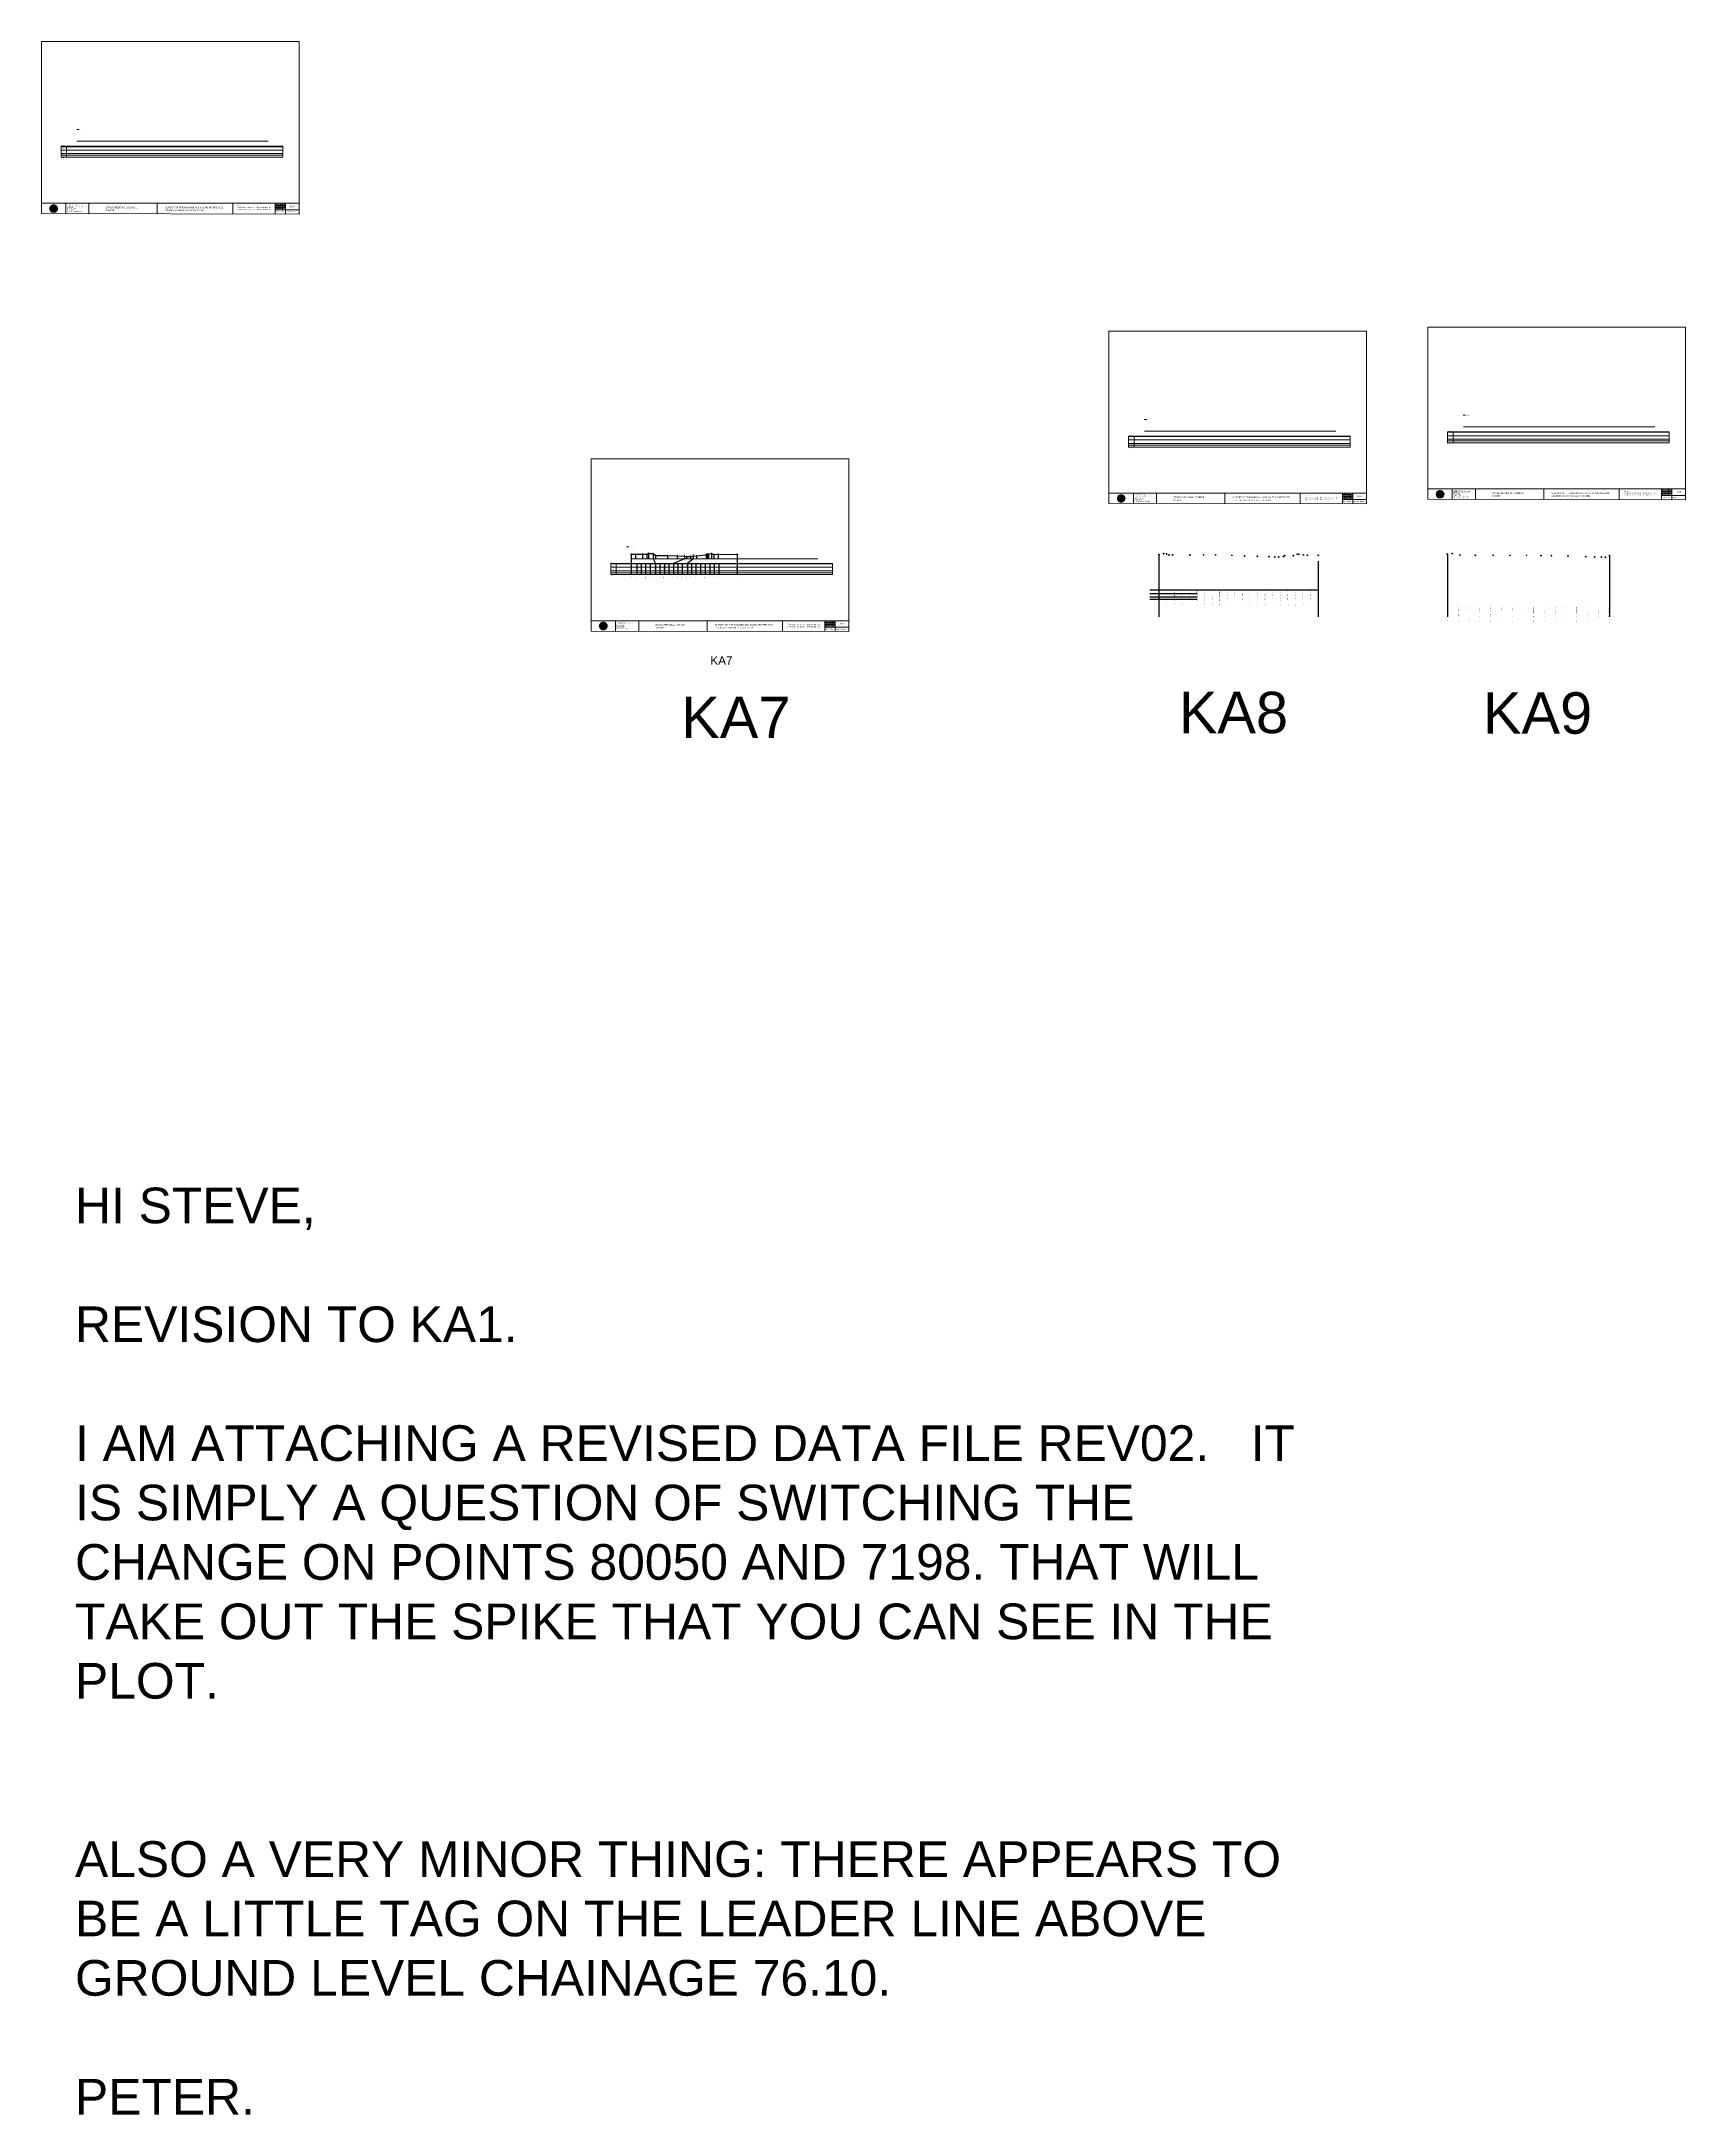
# Model space of a CAD drawing. Header units: millimetres. Extents: x -6058346 to 80050500, y -1699923 to 1425285630.
# Drawn here: x -3695359 to -1734046, y -1699923 to 772796 of the extents above; entities that cross this region are included whole.
import ezdxf

# ---------------------------------------------------------------- set-up
doc = ezdxf.new("R2010")
doc.units = ezdxf.units.MM
doc.header["$PDMODE"] = 35
doc.header["$PDSIZE"] = 500
doc.layers.add('geo', color=7, linetype='Continuous', lineweight=0)
doc.styles.get("Standard").update_dxf_attribs({"font": 'arial.ttf'})

# ---------------------------------------------------------------- blocks, each defined once
blk = doc.blocks.new('Geomatics_Circle_SPT')
at = {"layer": 'geo', "color": 2, "linetype": 'Continuous', "lineweight": 0}
for p, q in [((-25, 5), (-5, 25)), ((0, 25), (-25, 0)), ((-25, -5), (5, 25)), ((5, -25), (-25, 5)), ((-25, 0), (0, -25)), ((-10, 23), (-23, 10)), ((10, 23), (-23, -10)), ((-23, 10), (10, -23)), ((-21, 14), (-14, 21)), ((-21, -14), (14, 21)), ((14, -21), (-21, 14)), ((0, 0), (-18, 18)), ((0, 0), (-18, -18)), ((-14, 21), (21, -14)), ((21, 14), (-14, -21)), ((23, -10), (-10, 23)), ((-10, -23), (23, 10)), ((-5, 25), (25, -5)), ((25, 5), (-5, -25)), ((25, 0), (0, 25)), ((0, 0), (18, 18)), ((0, 0), (18, -18)), ((0, -25), (25, 0)), ((5, 25), (25, 5)), ((23, 10), (10, 23)), ((14, 21), (21, 14)), ((18, 18), (18, 18)), ((-5, -25), (-25, -5)), ((-23, -10), (-10, -23)), ((-14, -21), (-21, -14)), ((-18, -18), (-18, -18)), ((25, -5), (5, -25)), ((5, -25), (5, -25)), ((10, -23), (23, -10)), ((21, -14), (14, -21)), ((18, -18), (18, -18))]:
    blk.add_line(p, q, dxfattribs=at)
at = {"layer": 'geo', "color": 1, "linetype": 'Continuous', "lineweight": 0}
for p, q in [((5, 25), (-25, 5)), ((-5, 25), (-25, -5)), ((-25, 0), (10, 23)), ((-25, 0), (-10, 23)), ((14, 21), (-25, -5)), ((-14, 21), (-25, 5)), ((21, 14), (-25, 5)), ((-21, 14), (-25, -5)), ((-25, 0), (23, 10)), ((-25, 0), (-23, 10)), ((0, 0), (-25, 5)), ((-25, 5), (-21, -14)), ((-25, 5), (-5, -25)), ((-25, 5), (14, -21)), ((-25, 5), (-25, 5)), ((0, 0), (-25, -5)), ((-23, -10), (-25, 0)), ((-10, -23), (-25, 0)), ((10, -23), (-25, 0)), ((-23, 10), (0, 25)), ((-23, -10), (0, 25)), ((-23, 10), (18, 18)), ((-23, -10), (18, 18)), ((-23, 10), (-18, 18)), ((-23, -10), (-18, 18)), ((-18, -18), (-23, 10)), ((0, -25), (-23, 10)), ((-23, 10), (18, -18)), ((-23, 10), (25, 0)), ((-23, 9), (-23, 9)), ((-23, -10), (25, 0)), ((-5, 25), (-21, 14)), ((5, 25), (-21, -14)), ((14, 21), (-21, 14)), ((-14, 21), (-21, -14)), ((0, 0), (-21, 14)), ((-21, 14), (-14, -21)), ((-21, 14), (5, -25)), ((-21, 14), (-21, 14)), ((25, 5), (-21, 14)), ((0, 0), (-21, -14)), ((-18, 18), (10, 23)), ((-18, 18), (-10, 23)), ((-18, -18), (10, 23)), ((-18, -18), (-10, 23)), ((-10, -23), (-18, 18)), ((-18, 18), (10, -23)), ((-18, 18), (23, -10)), ((-18, 18), (-18, 18)), ((-18, 18), (23, 10)), ((-18, -18), (23, 10)), ((5, 25), (-14, 21)), ((-5, 25), (-14, -21)), ((0, 0), (-14, 21)), ((-14, 21), (-5, -25)), ((-14, 21), (-14, 21)), ((25, -5), (-14, 21)), ((21, 14), (-14, 21)), ((-14, -21), (25, 5)), ((0, 0), (-14, -21)), ((-10, 23), (0, 25)), ((-10, -23), (0, 25)), ((-10, 23), (0, -25)), ((-10, 23), (18, -18)), ((-10, 23), (-10, 23)), ((-10, 23), (25, 0)), ((-10, 23), (18, 18)), ((-10, -23), (18, 18)), ((25, 0), (-10, -23)), ((0, 0), (-5, 25)), ((-5, 25), (-5, 25)), ((21, -14), (-5, 25)), ((25, 5), (-5, 25)), ((14, 21), (-5, 25)), ((-5, -25), (21, 14)), ((0, 0), (-5, -25)), ((0, 0), (5, 25)), ((0, 25), (10, -23)), ((0, 25), (0, 25)), ((0, 25), (23, -10)), ((0, 25), (23, 10)), ((0, 25), (10, 23)), ((0, -25), (10, 23)), ((0, 0), (14, 21)), ((0, 0), (21, 14)), ((23, 10), (0, -25)), ((0, 0), (25, 5)), ((0, 0), (5, -25)), ((0, 0), (14, -21)), ((0, 0), (21, -14)), ((0, 0), (25, -5)), ((14, -21), (5, 25)), ((25, -5), (5, 25)), ((21, 14), (5, 25)), ((5, 25), (5, 25)), ((5, -25), (14, 21)), ((5, -25), (25, 5)), ((9, 23), (9, 23)), ((10, 23), (18, -18)), ((10, 23), (25, 0)), ((10, 23), (18, 18)), ((18, 18), (10, -23)), ((25, 0), (10, -23)), ((21, -14), (14, 21)), ((25, 5), (14, 21)), ((14, 21), (14, 21)), ((14, -21), (21, 14)), ((18, 18), (23, -10)), ((18, 18), (23, 10)), ((18, 18), (18, 18)), ((23, 10), (18, -18)), ((25, -5), (21, 14)), ((21, 14), (21, 14)), ((21, -14), (25, 5)), ((23, 10), (25, 0)), ((23, 10), (23, 10)), ((25, 0), (23, -10)), ((25, 5), (25, 5)), ((25, 0), (25, 0)), ((-25, 0), (-25, 0)), ((-25, 0), (23, -10)), ((-25, -5), (-25, -5)), ((-25, -5), (-14, -21)), ((-25, -5), (5, -25)), ((-25, -5), (21, -14)), ((-23, -10), (-23, -10)), ((-18, -18), (-23, -10)), ((0, -25), (-23, -10)), ((18, -18), (-23, -10)), ((-21, -14), (25, -5)), ((-21, -14), (-21, -14)), ((-21, -14), (-5, -25)), ((-21, -14), (14, -21)), ((23, -10), (-18, -18)), ((-18, -18), (-18, -18)), ((-10, -23), (-18, -18)), ((10, -23), (-18, -18)), ((-14, -21), (21, -14)), ((-14, -21), (-14, -21)), ((-14, -21), (5, -25)), ((18, -18), (-10, -23)), ((0, -25), (-10, -23)), ((-9, -23), (-9, -23)), ((-5, -25), (25, -5)), ((-5, -25), (14, -21)), ((-5, -25), (-5, -25)), ((23, -10), (0, -25)), ((10, -23), (0, -25)), ((0, -25), (0, -25)), ((5, -25), (21, -14)), ((5, -25), (5, -25)), ((18, -18), (10, -23)), ((10, -23), (10, -23)), ((14, -21), (25, -5)), ((14, -21), (14, -21)), ((23, -10), (18, -18)), ((18, -18), (18, -18)), ((21, -14), (21, -14)), ((23, -9), (23, -9)), ((25, -5), (25, -5))]:
    blk.add_line(p, q, dxfattribs=at)
at = {"layer": 'geo', "color": 114, "linetype": 'Continuous', "lineweight": 0}
for p, q in [((-25, 5), (14, 21)), ((18, 18), (-25, 0)), ((-25, -5), (21, 14)), ((-14, -21), (-25, 5)), ((10, 23), (-23, 10)), ((0, 0), (-23, 10)), ((-23, 10), (-10, -23)), ((0, 0), (-23, -10)), ((-21, 14), (5, 25)), ((-5, -25), (-21, 14)), ((25, 5), (-21, -14)), ((0, 25), (-18, 18)), ((-18, 18), (0, -25)), ((-14, 21), (-5, 25)), ((5, -25), (-14, 21)), ((0, 0), (-10, 23)), ((0, 0), (-10, -23)), ((-5, 25), (14, -21)), ((18, -18), (0, 25)), ((0, 0), (10, 23)), ((0, 0), (23, 10)), ((0, 0), (10, -23)), ((0, 0), (23, -10)), ((5, 25), (21, -14)), ((23, -10), (10, 23)), ((14, 21), (25, -5)), ((25, 0), (18, 18)), ((21, 14), (25, 5)), ((-25, 0), (-18, -18)), ((-21, -14), (-25, -5)), ((-18, -18), (25, 0)), ((25, -5), (-14, -21)), ((-10, -23), (23, -10)), ((21, -14), (-5, -25)), ((0, -25), (18, -18)), ((14, -21), (5, -25))]:
    blk.add_line(p, q, dxfattribs=at)
at = {"layer": 'geo', "color": 250, "linetype": 'Continuous', "lineweight": 0}
for p, q in [((25, 5), (-25, 5)), ((-25, 5), (-25, -5)), ((0, 0), (-25, 0)), ((-23, 10), (23, 10)), ((-23, 10), (-23, 10)), ((-23, -10), (-23, 10)), ((21, 14), (-21, 14)), ((-21, 14), (-21, -14)), ((-18, 18), (18, 18)), ((-18, -18), (-18, 18)), ((-14, 21), (-14, 21)), ((14, 21), (-14, 21)), ((-14, 21), (-14, -21)), ((-10, 23), (10, 23)), ((-10, -23), (-10, 23)), ((-5, 25), (5, 25)), ((-5, 25), (-5, -25)), ((0, 0), (0, 25)), ((0, 0), (0, -25)), ((0, 0), (25, 0)), ((5, 25), (5, -25)), ((10, -23), (10, 23)), ((14, 21), (14, -21)), ((18, -18), (18, 18)), ((21, 14), (21, 14)), ((21, -14), (21, 14)), ((23, 10), (23, -10)), ((25, 5), (25, 5)), ((25, -5), (25, 5)), ((-25, -5), (25, -5)), ((23, -10), (-23, -10)), ((-21, -14), (21, -14)), ((18, -18), (-18, -18)), ((-14, -21), (14, -21)), ((10, -23), (-10, -23)), ((-5, -25), (5, -25))]:
    blk.add_line(p, q, dxfattribs=at)
blk = doc.blocks.new('GeomaticsNZ TITLE BLOCK')
at = {"color": 7, "linetype": 'Continuous', "lineweight": 0}
for p, q in [((0, 95), (0, 1579)), ((0, 1579), (2363, 1579)), ((2363, 1579), (2364, 95)), ((2364, 95), (0, 95)), ((0, 95), (0, 0)), ((0, 0), (2364, -4)), ((16, 95), (2364, 95)), ((224, 95), (224, 0)), ((2364, 95), (383, 95)), ((436, 95), (436, -1)), ((1063, 95), (1063, -2)), ((1755, 95), (1755, -3)), ((2144, 95), (2144, -3)), ((2144, 82), (2239, 82)), ((2144, 71), (2239, 71)), ((2144, 60), (2239, 60)), ((2144, 49), (2239, 49)), ((2144, 35), (2364, 35)), ((2212, 95), (2212, 36)), ((2239, 95), (2239, -3)), ((2364, -4), (2364, 95))]:
    blk.add_line(p, q, dxfattribs=at)
at = {"color": 7, "linetype": 'Continuous', "lineweight": 0, "xscale": 1.36, "yscale": 1.36, "zscale": 1.36}
blk.add_blockref('Geomatics_Circle_SPT', (112, 46), dxfattribs=at)
at = {"color": 7, "linetype": 'Continuous', "lineweight": 0}
for s, p in [('PK&RR', (2213, 85)), ('ST', (2220, 64)), ('PK', (2220, 51))]:
    blk.add_text(s, height=5, dxfattribs=at).set_placement(p)
at = {"color": 7, "linetype": 'Continuous', "lineweight": 0, "attachment_point": 1}
for s, width, heights, insert, char_height in [('{\\C256;Geomatics N.Z. LTD                   }', 125.08, [15.8], (69, 50), 7), ('{\\C256;GEOMATICS N.Z. LTD                   \\PTELEPHONE:  M 021 023 6 00 55;\\PPO BOX 2177\\PSOUTH DUNEDIN\\PDUNEDIN 9044\\PEmail: geomaticsnz@gmail.com}', 3535.73, [94.7], (234, 83), 7), ('{\\C256;OTAGO REGIONAL COUNCIL\\PDunedin}', 3535.73, [0], (589, 64), 15), ('{\\C256;SURVEY OF THE KAKANUI AND KAURU RIVERS 2021}', 3535.73, [0], (1134, 64), 15), ('{\\C256;ELEVATIONS ARE SHOWN IN LOCAL OTAGO DATUM}', 3535.73, [0], (1134, 35), 10), ('{\\C256;Surveyed by:}', 3535.73, [0], (2145, 92), 7), ('{\\C256;Checked by:}', 3535.73, [0], (2145, 59), 7), ('{\\C256;Approved by:}', 3535.73, [0], (2145, 46), 7), ('{\\C256;JOB No 0032021}', 3535.73, [0], (2145, 21), 7), ('{\\C256;Drawn by:}', 3535.73, [0], (2146, 70), 7), ('{\\C256;Drawn:16-JUNE-2021}', 3535.73, [0], (2245, 21), 7)]:
    blk.add_mtext_dynamic_manual_height_columns(s, width=width, gutter_width=159, heights=heights, dxfattribs=dict(at, insert=insert, char_height=char_height))

msp = doc.modelspace()

# ---------------------------------------------------------------- linework, layer by layer
at = {"color": 1, "linetype": 'Continuous', "lineweight": 0, "transparency": 33554687}
for p, q in [((-3653223.692, 667666.633), (-3650316.961, 667666.633)), ((-2379789.194, 321997.761), (-2376882.463, 321997.761)), ((-1999318, 326994.909), (-1996411.269, 326994.909)), ((-2997475.371, 169803.277), (-2994568.64, 169803.277))]:
    msp.add_line(p, q, dxfattribs=at)
at = {"color": 7, "linetype": 'Continuous', "lineweight": 0, "transparency": 33554687}
for p, q in [((-3667782.445, 647867.946), (-3671991.634, 647865.651)), ((-3671991.634, 647865.651), (-3671991.634, 634715.132)), ((-3671991.634, 647305.032), (-3407411.138, 647305.032)), ((-3671991.634, 643196.878), (-3407411.138, 643196.878)), ((-3667782.445, 647867.946), (-3407411.138, 647867.946)), ((-3665356.155, 647867.946), (-3665356.155, 634715.132)), ((-3652979.559, 653716.265), (-3424758.286, 653716.265)), ((-3407411.138, 647867.946), (-3407411.138, 634715.132)), ((-3671991.634, 638980.657), (-3407411.138, 638980.657)), ((-3671991.634, 636989.623), (-3407411.138, 636989.623)), ((-3671991.634, 634715.132), (-3407411.138, 634715.132)), ((-3668981.782, 633419.362), (-3668981.782, 633419.362)), ((-2394347.947, 302199.074), (-2398557.136, 302196.779)), ((-2398557.136, 302196.779), (-2398557.136, 289046.26)), ((-2398557.136, 301636.16), (-2133976.64, 301636.16)), ((-2398557.136, 297528.006), (-2133976.64, 297528.006)), ((-2394347.947, 302199.074), (-2133976.64, 302199.074)), ((-2391921.657, 302199.074), (-2391921.657, 289046.26)), ((-2379545.061, 308047.394), (-2151323.788, 308047.394)), ((-2133976.64, 302199.074), (-2133976.64, 289046.26)), ((-2013876.753, 307196.222), (-2018085.942, 307193.927)), ((-2018085.942, 307193.927), (-2018085.942, 294043.408)), ((-2018085.942, 306633.308), (-1753505.446, 306633.308)), ((-2018085.942, 302525.154), (-1753505.446, 302525.154)), ((-2018085.942, 298308.933), (-1753505.446, 298308.933)), ((-2013876.753, 307196.222), (-1753505.446, 307196.222)), ((-2011450.463, 307196.222), (-2011450.463, 294043.408)), ((-1999073.867, 313044.541), (-1770852.594, 313044.541)), ((-1753505.446, 307196.222), (-1753505.446, 294043.408)), ((-2398557.136, 293311.785), (-2133976.64, 293311.785)), ((-2398557.136, 291320.751), (-2133976.64, 291320.751)), ((-2398557.136, 289046.26), (-2133976.64, 289046.26)), ((-2395547.284, 287750.49), (-2395547.284, 287750.49)), ((-2018085.942, 296317.899), (-1753505.446, 296317.899)), ((-2018085.942, 294043.408), (-1753505.446, 294043.408)), ((-2015076.09, 292747.638), (-2015076.09, 292747.638)), ((-3012034.124, 150004.59), (-3016243.313, 150002.295)), ((-3016243.313, 150002.295), (-3016243.313, 136851.776)), ((-3016243.313, 149612.386), (-2751662.817, 149612.386)), ((-3012034.124, 150004.59), (-2751662.817, 150004.59)), ((-3009607.834, 150004.59), (-3009607.834, 136851.776)), ((-2991665.954, 155852.909), (-2769009.964, 155852.909)), ((-2751662.817, 150004.59), (-2751662.817, 136851.776)), ((-3016243.313, 145618.039), (-2751662.817, 145618.039)), ((-3016243.313, 141446.296), (-2751662.817, 141446.296)), ((-3016243.313, 139126.267), (-2751662.817, 139126.267)), ((-3016243.313, 136851.776), (-2751662.817, 136851.776)), ((-3013233.46, 135556.006), (-3013233.46, 135556.006))]:
    msp.add_line(p, q, dxfattribs=at)
for p, q in [((-2991665.954, 161185), (-2991665.954, 136851.776)), ((-2986737.06, 161125), (-2986737.06, 155852.909)), ((-2984898.707, 136851.776), (-2984898.707, 150004.59)), ((-2979562.735, 136851.776), (-2979562.735, 150004.59)), ((-2978386.247, 161285), (-2978386.247, 155852.909)), ((-2974222.106, 136851.776), (-2974222.106, 150004.59)), ((-2972981.617, 161255), (-2972981.617, 155852.909)), ((-2971069.364, 162175), (-2971069.364, 155852.909)), ((-2968662.637, 136851.776), (-2968662.637, 150004.59)), ((-2962978.524, 159765), (-2962978.524, 155852.909)), ((-2957422.639, 136851.776), (-2957422.639, 150004.59)), ((-2951742.11, 136851.776), (-2951742.11, 150004.59)), ((-2948487.238, 159544), (-2948487.238, 155852.909)), ((-2946503.917, 136851.776), (-2946503.917, 150004.59)), ((-2936863.531, 159274), (-2936863.531, 155852.909)), ((-2935664.349, 136851.776), (-2935664.349, 150004.59)), ((-2930444.781, 136851.776), (-2930444.781, 150004.59)), ((-2925781.489, 158354), (-2925781.489, 155852.909)), ((-2921166.193, 158633), (-2921166.193, 155852.909)), ((-2919526.059, 136851.776), (-2919526.059, 150004.59)), ((-2914129.556, 136851.776), (-2914129.556, 150004.59)), ((-2913987.894, 159113), (-2913987.894, 155852.909)), ((-2908630.617, 136851.776), (-2908630.617, 150004.59)), ((-2903057.18, 136851.776), (-2903057.18, 150004.59)), ((-2902496.837, 160283), (-2902496.837, 155852.909)), ((-2901203.479, 161353), (-2901203.479, 155852.909)), ((-2899481.577, 161323), (-2899481.577, 155852.909)), ((-2897758.457, 136851.776), (-2897758.457, 150004.59)), ((-2896067.73, 162143), (-2896067.73, 155852.909)), ((-2893241.213, 160863), (-2893241.213, 155852.909)), ((-2892450.421, 136851.776), (-2892450.421, 150004.59)), ((-2888020.021, 161093), (-2888020.021, 155852.909)), ((-2886942.17, 136851.776), (-2886942.17, 150004.59)), ((-2865358.081, 161042), (-2865358.081, 136851.776)), ((-2362194.821, 160896), (-2362194.821, 86454.743)), ((-2172225.45, 153041.94), (-2172225.45, 86454.743)), ((-2018133.547, 160957), (-2018133.547, 86454.743)), ((-1824750.09, 159377), (-1824750.09, 86454.743)), ((-2172225.45, 118302.012), (-2373172.547, 118302.012)), ((-2316479.274, 113928.014), (-2373172.547, 113928.014)), ((-2316479.274, 109861.209), (-2373172.547, 109861.209)), ((-2316479.274, 107287.547), (-2373172.547, 107287.547))]:
    msp.add_line(p, q)
at = {"color": 7, "linetype": 'Continuous', "lineweight": 0}
for p, q in [((-2928357.923, 158704), (-2928357.923, 160551.547)), ((-2917834.547, 159480.984), (-2917834.547, 161328.531))]:
    msp.add_line(p, q, dxfattribs=at)
at = {"color": 40, "true_color": 0xf8d731}
msp.add_lwpolyline([(-2991665.954, 161185), (-2986737.06, 161125), (-2978386.247, 161285), (-2972981.617, 161255), (-2971069.364, 162175), (-2965743.327, 161865), (-2962978.524, 159765), (-2948487.238, 159544), (-2936863.531, 159274), (-2928360.159, 158704), (-2925781.489, 158354), (-2921166.193, 158633), (-2917796.071, 158783), (-2913987.894, 159113), (-2902496.837, 160283), (-2901203.479, 161353), (-2899481.577, 161323), (-2896067.73, 162143), (-2893241.213, 160863), (-2888020.021, 161093), (-2865358.081, 161042)], dxfattribs=at)
for points in [[(-2965743.327, 161865), (-2965743.327, 155852.909), (-2962921.103, 150004.59), (-2962921.103, 136851.776)], [(-2928360.159, 158704), (-2928360.159, 155852.909), (-2941173.823, 150004.59), (-2941173.823, 136851.776)], [(-2917796.071, 158783), (-2917796.071, 155852.909), (-2924714.047, 150004.59), (-2924714.047, 136851.776)]]:
    msp.add_lwpolyline(points)
for p in [(-2991665.954, 161185), (-2986737.06, 161125), (-2978386.247, 161285), (-2972981.617, 161255), (-2971069.364, 162175), (-2965743.327, 161865), (-2962978.524, 159765), (-2948487.238, 159544), (-2936863.531, 159274), (-2928360.159, 158704), (-2925781.489, 158354), (-2921166.193, 158633), (-2917796.071, 158783), (-2913987.894, 159113), (-2902496.837, 160283), (-2901203.479, 161353), (-2899481.577, 161323), (-2896067.73, 162143), (-2893241.213, 160863), (-2888020.021, 161093), (-2865358.081, 161042)]:
    msp.add_point(p, dxfattribs=at)
at = {"color": 6}
for p in [(-2362194.821, 160896), (-2356650.782, 162116), (-2352985.16, 161587), (-2350248.197, 160497), (-2345980.085, 160517), (-2325169.582, 160537), (-2309129.934, 160478), (-2294710.016, 160418), (-2275252.198, 159989), (-2260048.23, 159229), (-2244828.477, 158720), (-2230998.723, 158270), (-2224040.943, 157930), (-2219344.301, 158071), (-2213585.662, 158241), (-2212169.985, 159701), (-2201861.363, 159691), (-2197456.563, 161241), (-2195661.929, 161321), (-2189900.138, 160302), (-2185331.099, 159902), (-2172225.45, 159792)]:
    msp.add_point(p, dxfattribs=at)
for p in [(-2018182.941, 161467), (-2018133.547, 160957), (-2012363.614, 161947), (-2003321.173, 160188), (-1984844.658, 160019), (-1963554.934, 159790), (-1943565.045, 159721), (-1923766.738, 159732), (-1906562.981, 159723), (-1894067.579, 159513), (-1874265.122, 159124), (-1853042.793, 158225), (-1842417.224, 157826), (-1834470.45, 157876), (-1829809.644, 157626), (-1824750.09, 159377)]:
    msp.add_point(p)

# ---------------------------------------------------------------- block references
at = {"color": 7, "linetype": 'Continuous', "lineweight": 0, "xscale": 130.037656131007, "yscale": 130.037656131007, "zscale": 130.037656131007}
for p in [(-3695359.37, 567436.289), (-2421924.872, 221767.417), (-2041453.678, 226764.565), (-3039611.048, 69572.933)]:
    msp.add_blockref('GeomaticsNZ TITLE BLOCK', p, dxfattribs=at)

# ---------------------------------------------------------------- texts
at = {"color": 7, "linetype": 'Continuous', "lineweight": 0, "transparency": 33554687}
for s, height, p in [('Ground Level', 473.07414, (-3649031.36, 667666.633)), ('DATUM 150.00', 473.07414, (-3672058.571, 648322.315)), ('Northing', 473.0741, (-3670547.567, 644799.957)), ('Section KA7', 473.07414, (-3672058.582, 633670.439)), ('Ground Level', 473.07414, (-3670599.348, 638151.244)), ('Chainage', 473.0741, (-3670597.089, 635827.108)), ('Easting', 473.0741, (-3670616.451, 640940.555)), ('Ground Level', 473.07414, (-2375596.862, 321997.761)), ('Ground Level', 473.07414, (-1995125.668, 326994.909)), ('DATUM 150.00', 473.07414, (-2398624.073, 302653.443)), ('Northing', 473.0741, (-2397113.069, 299131.085)), ('DATUM 150.00', 473.07414, (-2018152.879, 307650.591)), ('Ground Level', 473.07414, (-2016693.656, 297479.52)), ('Easting', 473.0741, (-2016710.759, 300268.831)), ('Northing', 473.0741, (-2016641.875, 304128.233)), ('Section KA7', 473.07414, (-2398624.084, 288001.567)), ('Ground Level', 473.07414, (-2397164.85, 292482.372)), ('Chainage', 473.0741, (-2397162.591, 290158.237)), ('Easting', 473.0741, (-2397181.953, 295271.683)), ('Section KA7', 473.07414, (-2018152.89, 292998.715)), ('Chainage', 473.0741, (-2016691.397, 295155.384)), ('DATUM 150.00', 473.07414, (-3016310.25, 150458.959)), ('Ground Level', 473.07414, (-2993283.039, 169803.277)), ('Section KA7', 473.07414, (-3016310.26, 135807.083)), ('Ground Level', 473.07414, (-3014851.026, 140287.888)), ('Chainage', 473.0741, (-3014848.768, 137963.752)), ('Easting', 473.0741, (-3014868.129, 143077.199)), ('Northing', 473.0741, (-3014799.246, 146936.601))]:
    msp.add_text(s, height=height, dxfattribs=at).set_placement(p)
at = {"color": 7, "linetype": 'Continuous', "lineweight": 0}
for s, height, p in [('A1 HORIZONTAL SCALE  1:400      VERTICAL SCALE   1:400 ', 1005.54278, (-3461596.814, 574264.379)), ('A3 HORIZONTAL SCALE  1:800      VERTICAL SCALE   1:800', 1005.54278, (-3461596.814, 571940.6)), ('SCALE :  ', 1005.5428, (-3461643.358, 576588.158)), ('KA7', 2154.7345, (-3398927.764, 575015.064)), ('A1 HORIZONTAL SCALE  1:400      VERTICAL SCALE   1:400 ', 1005.54278, (-2188162.316, 228595.507)), ('A3 HORIZONTAL SCALE  1:800      VERTICAL SCALE   1:800', 1005.54278, (-2188162.316, 226271.728)), ('SCALE :  ', 1005.5428, (-2188208.86, 230919.287)), ('KA7', 2154.7345, (-2125493.266, 229346.192)), ('A1 HORIZONTAL SCALE  1:400      VERTICAL SCALE   1:400 ', 1005.54278, (-1807691.122, 233592.655)), ('A3 HORIZONTAL SCALE  1:800      VERTICAL SCALE   1:800', 1005.54278, (-1807691.122, 231268.876)), ('SCALE :  ', 1005.5428, (-1807737.666, 235916.434)), ('KA7', 2154.7345, (-1745022.072, 234343.34)), ('A1 HORIZONTAL SCALE  1:400      VERTICAL SCALE   1:400 ', 1005.54278, (-2805848.492, 76401.023)), ('A3 HORIZONTAL SCALE  1:800      VERTICAL SCALE   1:800', 1005.54278, (-2805848.492, 74077.244)), ('SCALE :  ', 1005.5428, (-2805895.036, 78724.802)), ('KA7', 2154.7345, (-2743179.443, 77151.708)), ('KA7', 10000, (-2897372.864, 29416.119)), ('KA7', 49394.4947, (-2932162.498, -58191.066)), ('KA8', 49394.4947, (-2338578.044, -52273.772)), ('KA9', 49394.4947, (-1975784.819, -52895.095))]:
    msp.add_text(s, height=height, dxfattribs=at).set_placement(p)
for s, p in [('  4.92  161.19  1426019.94  5007054.96', (-2991834.817, 136953.014)), ('  9.85  161.13  1426014.45  5007051.74', (-2985211.044, 136902.736)), (' 18.20  161.29  1426007.13  5007046.46', (-2979759.545, 136798.57)), (' 23.61  161.26  1426002.91  5007042.54', (-2974308.045, 136899.724)), (' 25.52  162.18  1426001.42  5007041.23', (-2968856.546, 136889.691)), (' 30.85  161.87  1425996.45  5007039.27', (-2963405.046, 136861.923)), (' 33.61  159.77  1425994.10  5007037.78', (-2957953.547, 136851.89)), (' 48.10  159.54  1425981.03  5007031.52', (-2952502.047, 136882.784)), (' 59.73  159.27  1425970.58  5007026.43', (-2947050.548, 136832.506)), (' 70.81  158.35  1425960.64  5007021.53', (-2936147.549, 136804.255)), (' 75.42  158.63  1425956.50  5007019.49', (-2930696.05, 136794.222)), (' 82.60  159.11  1425950.04  5007016.36', (-2919793.051, 136783.706)), (' 94.09  160.28  1425941.07  5007008.65', (-2914341.551, 136772.309)), (' 95.39  161.35  1425938.66  5007010.53', (-2908890.734, 136762.277)), (' 97.11  161.32  1425936.90  5007010.21', (-2903439.234, 136752.244)), ('100.52  162.14  1425933.96  5007008.45', (-2897987.735, 136790.336)), ('103.35  160.86  1425931.42  5007007.21', (-2892536.236, 136780.303)), ('108.57  161.09  1425926.64  5007005.10', (-2887084.736, 136770.27)), ('131.23  161.04  1425906.25  5006995.21', (-2865771.747, 136851.776)), ('SH   KA7', (-2991157.427, 131518.123)), ('SH   KA7', (-2985677.038, 131518.123)), ('SH   KA7', (-2980196.649, 131518.123)), ('SH   KA7', (-2974716.259, 131518.123)), ('SH   KA7', (-2969235.87, 131518.123)), ('TB   KA7', (-2963764.007, 131533.13)), ('BB   KA7', (-2958300.33, 131498.341)), ('SH   KA7', (-2952828.126, 131518.123)), ('SH   KA7', (-2947347.737, 131518.123)), ('SH   KA7', (-2936403.671, 131518.123)), ('SH   KA7', (-2930923.281, 131518.123)), ('SH   KA7', (-2919979.215, 131518.123)), ('SH   KA7', (-2914498.825, 131518.123)), ('SH   KA7', (-2909018.436, 131518.123)), ('SH   KA7', (-2903538.047, 131518.123)), ('SH   KA7', (-2898057.657, 131518.123)), ('SH   KA7', (-2892577.268, 131518.123)), ('SH   KA7', (-2887096.879, 131518.123)), ('SH   KA7', (-2865915.254, 131518.123)), ('  5.18  160.90  1426030.76  5007036.41', (-2361692.775, 105315.648)), ('SH   KA8', (-2361686.294, 100462.903)), (' 10.72  162.12  1426030.50  5007030.69', (-2352677.397, 105268.581)), ('SH   KA8', (-2352638.591, 100385.71)), (' 14.39  161.59  1426031.42  5007027.12', (-2343662.019, 105268.581)), ('SH   KA8', (-2343590.887, 100308.516)), (' 17.12  160.50  1426031.54  5007024.37', (-2334646.642, 105268.581)), ('BB   KA8', (-2334549.664, 100211.54)), (' 21.39  160.52  1426032.18  5007020.15', (-2325631.264, 105324.175)), ('SH   KA8', (-2325501.961, 100154.184)), (' 42.20  160.54  1426035.27  5006999.57', (-2316615.887, 105335.771)), ('SH   KA8', (-2316454.257, 100076.99)), (' 58.24  160.48  1426037.39  5006983.67', (-2307600.509, 105315.648)), ('SH   KA8', (-2307406.554, 99999.796)), (' 72.66  160.42  1426039.11  5006969.35', (-2298585.131, 105311.555)), ('SH   KA8', (-2298358.85, 99922.603)), (' 92.12  159.99  1426042.37  5006950.16', (-2289569.754, 105315.648)), ('SH   KA8', (-2289311.147, 99845.409)), ('107.32  159.23  1426044.25  5006935.07', (-2280554.376, 105268.581)), ('SH   KA8', (-2280263.443, 99768.215)), ('122.54  158.72  1426046.45  5006920.01', (-2271538.999, 105268.581)), ('SH   KA8', (-2271215.74, 99691.021)), ('136.37  158.27  1426048.62  5006906.35', (-2262523.962, 105268.581)), ('W    KA8', (-2262174.517, 99636.679)), ('143.33  157.93  1426049.45  5006899.44', (-2253508.584, 105268.581)), ('SH   KA8', (-2253126.813, 99536.689)), ('148.03  158.07  1426050.18  5006894.80', (-2244493.207, 105268.581)), ('SH   KA8', (-2244079.11, 99459.496)), ('153.79  158.24  1426050.93  5006889.09', (-2235477.829, 105268.581)), ('W    KA8', (-2235037.887, 99405.153)), ('155.20  159.70  1426051.21  5006887.70', (-2226462.452, 105268.581)), ('TB   KA8', (-2225996.663, 99320.17)), ('165.51  159.69  1426052.14  5006877.42', (-2217447.415, 105268.581)), ('BB   KA8', (-2216955.44, 99208.243)), ('169.92  161.24  1426053.19  5006873.12', (-2208432.379, 105268.581)), ('SH   KA8', (-2207907.737, 99150.887)), ('171.71  161.32  1426053.42  5006871.34', (-2199417.001, 105268.581)), ('SH   KA8', (-2198860.033, 99073.693)), ('177.47  160.30  1426054.54  5006865.68', (-2190401.623, 105268.581)), ('SH   KA8', (-2189812.33, 98996.499)), ('182.04  159.90  1426054.86  5006861.11', (-2181386.246, 105268.581)), ('SH   KA8', (-2180764.626, 98919.306)), ('195.15  159.79  1426056.95  5006848.17', (-2172371.209, 105268.581)), ('SH   KA8', (-2171716.923, 98842.112)), (' 17.73  161.47  1426049.07  5007031.53', (-2018306.272, 86378.686)), (' 17.78  160.96  1426049.95  5007032.57', (-2004800.877, 86378.686)), (' 23.55  161.95  1426053.52  5007027.78', (-1991970.253, 86434.28)), (' 32.59  160.19  1426060.33  5007021.83', (-1979139.629, 86425.412)), (' 51.07  160.02  1426074.49  5007009.96', (-1966309.005, 86425.753)), (' 72.36  159.79  1426090.71  5006996.17', (-1953478.722, 86421.66)), (' 92.35  159.72  1426105.87  5006983.14', (-1940648.098, 86425.753)), ('112.15  159.73  1426121.11  5006970.50', (-1927817.474, 86378.686)), ('129.35  159.72  1426134.05  5006959.16', (-1914986.85, 86378.686)), ('141.85  159.51  1426143.59  5006951.09', (-1902156.225, 86378.686)), ('161.65  159.12  1426158.64  5006938.22', (-1889325.601, 86378.686)), ('182.87  158.23  1426174.78  5006924.44', (-1876494.977, 86378.686)), ('193.50  157.83  1426182.92  5006917.61', (-1863664.353, 86378.686)), ('201.45  157.88  1426189.21  5006912.74', (-1850833.729, 86434.28)), ('206.11  157.63  1426192.42  5006909.32', (-1838003.446, 86434.28)), ('211.17  159.38  1426196.57  5006906.39', (-1825172.822, 86434.28)), ('SH   KA9', (-2017625.02, 79451.644)), ('SH   KA9', (-2004791.06, 79451.644)), ('TB   KA9', (-1991963.58, 79466.651)), ('BB   KA9', (-1979136.1, 79431.863)), ('SH   KA9', (-1966302.139, 79451.644)), ('SH   KA9', (-1953468.179, 79451.644)), ('SH   KA9', (-1940634.218, 79451.644)), ('SH   KA9', (-1927800.258, 79451.644)), ('SH   KA9', (-1914966.297, 79451.644)), ('SH   KA9', (-1902132.337, 79451.644)), ('SH   KA9', (-1889298.376, 79451.644)), ('W    KA9', (-1876470.896, 79474.496)), ('SH   KA9', (-1863636.936, 79451.644)), ('SH   KA9', (-1850802.975, 79451.644)), ('SH   KA9', (-1837969.015, 79451.644)), ('TB   KA9', (-1825141.535, 79466.651))]:
    msp.add_text(s, height=500, rotation=90).set_placement(p)
at = {"color": 32, "true_color": 0xcd6928}
for s, p in [(' 68.23  158.70  1425962.88  5007022.82', (-2941599.048, 136827.93)), (' 78.79  158.78  1425953.37  5007018.22', (-2925244.55, 136784.189)), ('W    KA7', (-2941875.874, 131540.974)), ('W    KA7', (-2925451.418, 131540.974))]:
    msp.add_text(s, height=500, rotation=90, dxfattribs=at).set_placement(p)
at = {"color": 7, "linetype": 'Continuous', "lineweight": 0, "char_height": 500, "attachment_point": 1, "rotation": 90}
for insert in [(-2929029.733, 159968.267), (-2918506.357, 160745.251)]:
    msp.add_mtext_dynamic_manual_height_columns('W', width=4277.92851, gutter_width=12.5, heights=[0], dxfattribs=dict(at, insert=insert))
at = {"color": 2, "true_color": 0xf1eb1f, "insert": (-3655323.881, -594314.855), "char_height": 42515.203935, "width": 1518313.26438, "attachment_point": 1}
msp.add_mtext('HI STEVE,\\P\\PREVISION TO KA1.\\P\\PI AM ATTACHING A REVISED DATA FILE REV02.   IT IS SIMPLY A QUESTION OF SWITCHING THE CHANGE ON POINTS 80050 AND 7198. THAT WILL TAKE OUT THE SPIKE THAT YOU CAN SEE IN THE PLOT.\\P\\P\\PALSO A VERY MINOR THING: THERE APPEARS TO BE A LITTLE TAG ON THE LEADER LINE ABOVE GROUND LEVEL CHAINAGE 76.10.\\P\\PPETER.', dxfattribs=at)

doc.saveas('drawing.dxf')
